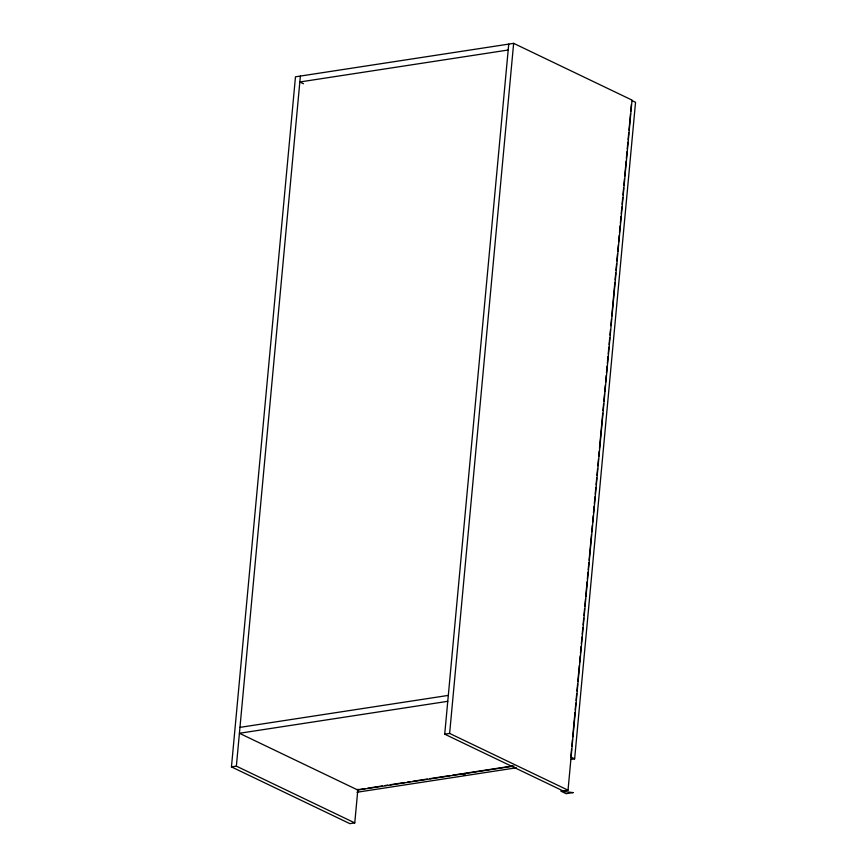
<?xml version="1.0" encoding="UTF-8"?>
<svg xmlns="http://www.w3.org/2000/svg" width="867" height="867" viewBox="0 0 867 867"><rect width="100%" height="100%" fill="white"/><g stroke="black" fill="none" stroke-linecap="round" stroke-linejoin="round"><path stroke-width="1.3" d="M357.887 789.198L354.766 822.902L349.856 823.65L231.456 766.894L295.474 76.816L513.643 43.35L632.043 100.106L568.026 790.184L563.116 790.932L444.717 734.176L508.734 44.098M354.766 822.902L236.366 766.146L300.383 76.068M568.026 790.184L449.626 733.428L513.643 43.35M570.963 755.688L571.581 748.947M571.83 746.249L572.458 739.508M572.708 736.809L574.962 712.544M575.211 709.845L575.84 703.104M576.089 700.406L576.707 693.665M576.956 690.966L577.585 684.226M577.834 681.538L579.34 665.357M579.589 662.659L580.207 655.918M580.467 653.219L581.085 646.479M581.334 643.791L581.963 637.05M582.212 634.351L582.841 627.61M583.09 624.912L583.719 618.171M583.968 615.472L584.586 608.732M584.835 606.033L585.463 599.292M585.713 596.604L587.089 581.768M587.338 579.069L587.967 572.328M588.216 569.641L588.845 562.9M589.094 560.201L591.467 534.581M591.717 531.883L592.345 525.142M592.594 522.454L593.223 515.713M593.472 513.015L594.09 506.274M594.35 503.575L594.968 496.834M595.217 494.136L595.846 487.395M596.095 484.707L596.724 477.966M596.973 475.268L597.601 468.527M597.851 465.828L598.468 459.087M598.718 456.389L599.227 451.003M599.476 448.304L602.728 413.245M602.977 410.557L603.595 403.816M603.855 401.118L604.472 394.377M604.722 391.678L605.35 384.937M605.599 382.239L606.228 375.498M606.477 372.81L607.106 366.069M607.355 363.371L607.973 356.63M608.222 353.931L608.851 347.19M609.1 344.492L609.729 337.751M609.978 335.052L610.476 329.666M610.856 325.624L611.484 318.883M611.734 316.184L614.855 282.479M615.104 279.781L615.733 273.04M615.982 270.341L616.61 263.601M616.86 260.902L617.477 254.161M617.737 251.473L618.355 244.732M618.604 242.034L619.233 235.293M619.482 232.594L620.111 225.853M620.36 223.155L620.989 216.414M621.238 213.726L621.856 206.985M622.105 204.287L622.734 197.546M622.983 194.847L623.611 188.106M623.861 185.408L624.489 178.667M624.739 175.968L626.115 161.143M626.364 158.444L626.982 151.703M627.242 149.005L627.86 142.264M628.109 139.576L628.738 132.835M628.987 130.137L630.493 113.956M630.742 111.258L631.36 104.517M570.67 759.47L574.637 758.853L635.544 102.295L631.74 100.474M508.192 50.015L299.83 81.986L303.493 83.741M239.964 727.37L448.315 695.399M447.773 701.316L239.411 733.276L357.811 790.032L514.077 766.06M231.456 766.894L236.366 766.146M444.717 734.176L449.626 733.428M357.171 789.804L365.115 788.591M367.76 788.19L382.325 785.946M384.97 785.545L387.614 785.144M390.269 784.733L404.824 782.5M407.479 782.088L410.124 781.687M412.768 781.275L427.333 779.043M429.978 778.642L449.832 775.597M452.476 775.185L461.743 773.765L465.546 775.597L357.009 792.243M463.617 773.483L512.592 765.962M516.396 767.794L466.099 775.51L462.295 773.678M570.833 757.032L574.637 758.853M573.098 792.611L566.173 793.673L560.808 791.105L573.098 792.611"/></g></svg>
